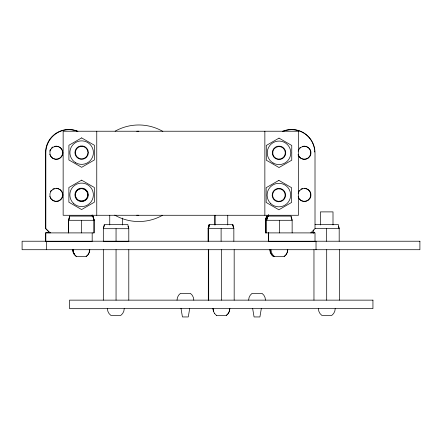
<?xml version="1.0" encoding="UTF-8"?>
<svg xmlns="http://www.w3.org/2000/svg" width="442" height="442" viewBox="0 0 442 442"><rect width="100%" height="100%" fill="white"/><g stroke="black" fill="none" stroke-linecap="round" stroke-linejoin="round"><path stroke-width="0.66" d="M89.174 252.31L89.582 249.713M89.212 252.31L89.621 249.713M89.378 252.31L89.825 249.713M124.235 308.627L123.826 311.223L122.633 313.566L120.771 315.428L110.892 315.428L109.036 313.566L107.842 311.223L107.428 308.627M177.015 300.14L177.43 297.543L178.623 295.201L180.48 293.339L190.358 293.339L192.22 295.201L193.414 297.543L193.828 300.14M229.807 308.627L229.392 311.223L228.238 313.566L226.376 315.428L216.458 315.428M229.84 308.627L229.431 311.223L228.199 313.566L226.337 315.428M248.653 300.14L249.061 297.543L250.255 295.201L252.117 293.339L261.995 293.339L263.857 295.201L265.051 297.543L265.46 300.14M287.195 252.31L287.604 249.713M287.808 249.713L287.394 252.31L286.201 254.653L284.344 256.509L273.3 256.509L271.438 254.653L270.244 252.31L269.835 249.713M335.218 308.627L334.804 311.223L333.611 313.566L331.754 315.428L321.875 315.428L320.014 313.566L318.82 311.223L318.406 308.627M189.723 308.323L188.286 316.947L182.43 316.947L180.988 308.323M261.36 308.323L259.918 316.947L254.062 316.947L252.625 308.323M69.654 216.094L68.681 220.293L68.643 232.901L68.681 220.293L69.615 216.094L93.185 216.094L94.157 220.293L94.157 232.901L45.83 232.901L45.83 241.393L92.179 241.393L92.179 232.901M208.083 241.222L208.083 228.613L209.055 224.414L232.873 224.414L233.846 228.613L233.846 241.222M209.342 224.414L208.37 228.613L208.37 241.222M268.653 232.901L268.653 241.393L315.008 241.393L315.008 232.901L265.498 232.901L265.498 220.293L266.471 216.094L291.168 216.094L292.14 220.293L292.14 232.901M266.675 216.094L265.703 220.293L265.703 232.901M266.664 232.901L266.664 220.293L267.637 216.094M69.659 217.293L68.643 220.293L94.118 220.293L92.98 216.69L94.118 220.293M104.494 225.1L103.317 228.702L103.317 241.304L128.793 241.304L128.793 228.702L127.821 224.497L104.284 224.497L103.317 228.702L128.793 228.702L128.009 226.298M208.083 228.613L209.453 224.414M209.74 224.414L208.37 228.613L233.846 228.613L232.475 224.414M265.498 220.293L266.675 216.69M266.681 217.293L265.703 220.293L292.14 220.293L290.963 216.69M266.664 220.293L267.648 217.293M88.278 254.067L88.914 252.896M89.411 252.31L88.179 254.653L86.323 256.509L76.239 256.509L74.383 254.653L73.19 252.31L72.775 249.713L73.223 252.31L74.416 254.653M286.3 254.067L286.897 252.896M86.118 256.509L88.019 254.653M284.14 256.509L286.002 254.653M310.792 232.901L315.008 228.691L315.008 152.838A23.177 23.177 0 0 0 283.278 131.302M315.08 224.414L338.213 224.414L339.185 228.613L339.185 241.222M315.052 228.613L339.185 228.613L338.401 226.216M50.438 232.735L45.559 232.735L45.559 241.222M311.124 232.735L314.737 232.735M274.465 256.509L272.603 254.653L271.41 252.31L270.996 249.713M273.499 256.509L271.642 254.653L270.449 252.31L270.034 249.713M214.602 313.566L216.497 315.428M74.621 254.653L73.427 252.31L73.013 249.713L73.389 252.31L74.582 254.653L76.477 256.509M50.04 232.901L45.83 228.691L45.83 152.838A23.177 23.177 0 0 1 77.56 131.302M49.775 232.735L45.559 228.52L45.559 152.672A23.177 23.177 0 0 1 77.919 131.39M214.635 313.566L213.409 311.223L212.994 308.627M232.586 224.414L232.862 225.613M233.144 226.812L233.42 228.017M92.986 216.094L93.815 219.696M213.033 308.627L213.442 311.223M339.434 249.713L339.434 300.14M333.003 224.956L333.003 211.889L320.395 211.889L320.395 224.956M326.699 249.713L326.699 300.14M326.445 228.613L326.445 241.222M316.024 241.222L316.024 249.713M313.964 249.713L313.964 300.14M313.709 229.945L313.709 233.26M279.405 220.293L279.405 232.901M268.653 214.895L268.653 216.276M268.388 214.729L268.388 216.11M268.388 232.735L268.388 241.222M264.857 131.23L264.857 215.276M234.172 249.713L234.172 300.14M227.74 215.331L227.74 224.956M221.436 249.713L221.436 300.14M221.111 228.613L221.111 241.222M215.132 215.331L215.132 224.956M214.74 215.331L214.74 224.956M208.696 249.713L208.696 300.14M208.304 249.713L208.304 300.14M128.793 249.713L128.793 300.14M122.357 218.077L122.357 224.956M116.053 228.702L116.053 241.304M116.053 249.713L116.053 300.14M109.749 215.331L109.749 224.956M103.317 249.713L103.317 300.14M96.765 131.23L96.765 215.276M93.953 220.293L93.953 232.901M92.179 214.895L92.179 216.276M81.383 220.293L81.383 232.901M46.338 241.222L46.338 249.713M162.424 215.348A48.277 48.277 0 0 1 114.727 215.105M115.152 131.158A48.277 48.277 0 0 1 162.849 131.401M138.788 215.276A42.023 42.023 0 0 1 136.738 215.226M136.738 131.28A42.023 42.023 0 0 1 138.788 131.23M76.151 198.005A6.304 6.304 0 0 1 81.427 188.557A6.304 6.304 0 0 1 87.245 197.685A6.304 6.304 0 0 1 76.444 198.469M298.162 193.287A6.531 6.531 0 0 1 308.218 189.629A6.531 6.531 0 0 1 308.218 200.325A6.531 6.531 0 0 1 298.162 196.668M298.162 151.147A6.531 6.531 0 0 1 308.218 147.49A6.531 6.531 0 0 1 308.218 158.192A6.531 6.531 0 0 1 298.162 154.529M305.892 188.502A6.531 6.531 0 0 1 309.859 198.077A6.531 6.531 0 0 1 299.588 199.43M299.201 199.01A6.531 6.531 0 0 1 298.549 198.077M298.549 191.546A6.531 6.531 0 0 1 299.201 190.612M300.936 189.154A6.531 6.531 0 0 1 302.516 188.502M304.201 188.275A6.531 6.531 0 0 1 305.339 188.375M282.383 131.39A23.177 23.177 0 0 1 311.632 141.081M311.958 141.667A23.177 23.177 0 0 1 313.947 146.672M314.113 147.319A23.177 23.177 0 0 1 314.494 149.308M314.649 150.656A23.177 23.177 0 0 1 314.726 152.004M302.516 146.363A6.531 6.531 0 0 1 310.461 150.799A6.531 6.531 0 0 1 306.256 158.871A6.531 6.531 0 0 1 298.068 154.904M299.588 148.053A6.531 6.531 0 0 1 300.461 147.319M57.786 188.502A6.531 6.531 0 0 1 60.714 199.43A6.531 6.531 0 0 1 49.786 196.502M50.438 191.546A6.531 6.531 0 0 1 51.476 190.193M52.83 189.154A6.531 6.531 0 0 1 54.405 188.502M56.095 188.275A6.531 6.531 0 0 1 57.228 188.375M54.405 146.363A6.531 6.531 0 0 1 62.405 150.982A6.531 6.531 0 0 1 57.786 158.982A6.531 6.531 0 0 1 49.786 154.363M49.786 150.982A6.531 6.531 0 0 1 50.438 149.407M51.476 148.053A6.531 6.531 0 0 1 52.83 147.015M81.648 137.904L68.908 145.258L68.908 159.965L81.648 167.319L94.384 159.965L94.384 145.258L81.648 137.904M81.61 180.148L68.875 187.502L68.875 202.209L81.61 209.563L94.345 202.209L94.345 187.502L81.61 180.148M279.018 138.125L266.283 145.479L266.283 160.186L279.018 167.54L291.759 160.186L291.759 145.479L279.018 138.125M278.88 180.369L266.145 187.723L266.145 202.43L278.88 209.784L291.621 202.43L291.621 187.723L278.88 180.369M298.477 131.23L63.145 131.23L63.145 215.276L298.477 215.276L298.477 131.23M419.9 241.222L22.1 241.222L22.1 249.713L419.9 249.713L419.9 241.222M372.938 300.14L69.538 300.14L69.538 308.627L372.938 308.627L372.938 300.14M73.289 203.176A11.768 11.768 0 0 0 92.975 197.9A11.768 11.768 0 0 0 78.565 183.491A11.768 11.768 0 0 0 73.289 203.176M78.251 200.679A6.724 6.724 0 0 0 88.334 194.856A6.724 6.724 0 0 0 78.251 189.032A6.724 6.724 0 0 0 78.251 200.679M275.869 158.291A6.304 6.304 0 0 0 285.322 152.833A6.304 6.304 0 0 0 275.869 147.374A6.304 6.304 0 0 0 275.869 158.291M273.139 163.021A11.768 11.768 0 0 0 290.786 152.833A11.768 11.768 0 0 0 273.139 142.639A11.768 11.768 0 0 0 273.139 163.021M275.659 158.656A6.724 6.724 0 0 0 285.742 152.833A6.724 6.724 0 0 0 275.659 147.009A6.724 6.724 0 0 0 275.659 158.656M78.494 158.07A6.304 6.304 0 0 0 87.952 152.612A6.304 6.304 0 0 0 78.494 147.153A6.304 6.304 0 0 0 78.494 158.07M75.764 162.8A11.768 11.768 0 0 0 93.411 152.612A11.768 11.768 0 0 0 75.764 142.423A11.768 11.768 0 0 0 75.764 162.8M78.284 158.435A6.724 6.724 0 0 0 88.372 152.612A6.724 6.724 0 0 0 78.284 146.788A6.724 6.724 0 0 0 78.284 158.435M275.731 200.535A6.304 6.304 0 0 0 285.184 195.077A6.304 6.304 0 0 0 275.731 189.618A6.304 6.304 0 0 0 275.731 200.535M270.559 203.397A11.768 11.768 0 0 0 290.245 198.121A11.768 11.768 0 0 0 275.836 183.712A11.768 11.768 0 0 0 270.559 203.397M274.128 199.828A6.724 6.724 0 0 0 285.377 196.817A6.724 6.724 0 0 0 277.14 188.579A6.724 6.724 0 0 0 274.128 199.828M78.356 200.314A6.304 6.304 0 0 0 87.809 194.856A6.304 6.304 0 0 0 78.356 189.397A6.304 6.304 0 0 0 78.356 200.314M53.095 200.635A6.531 6.531 0 0 0 62.897 194.977A6.531 6.531 0 0 0 53.095 189.32A6.531 6.531 0 0 0 53.095 200.635M53.095 158.496A6.531 6.531 0 0 0 62.897 152.838A6.531 6.531 0 0 0 53.095 147.18A6.531 6.531 0 0 0 53.095 158.496"/></g></svg>
